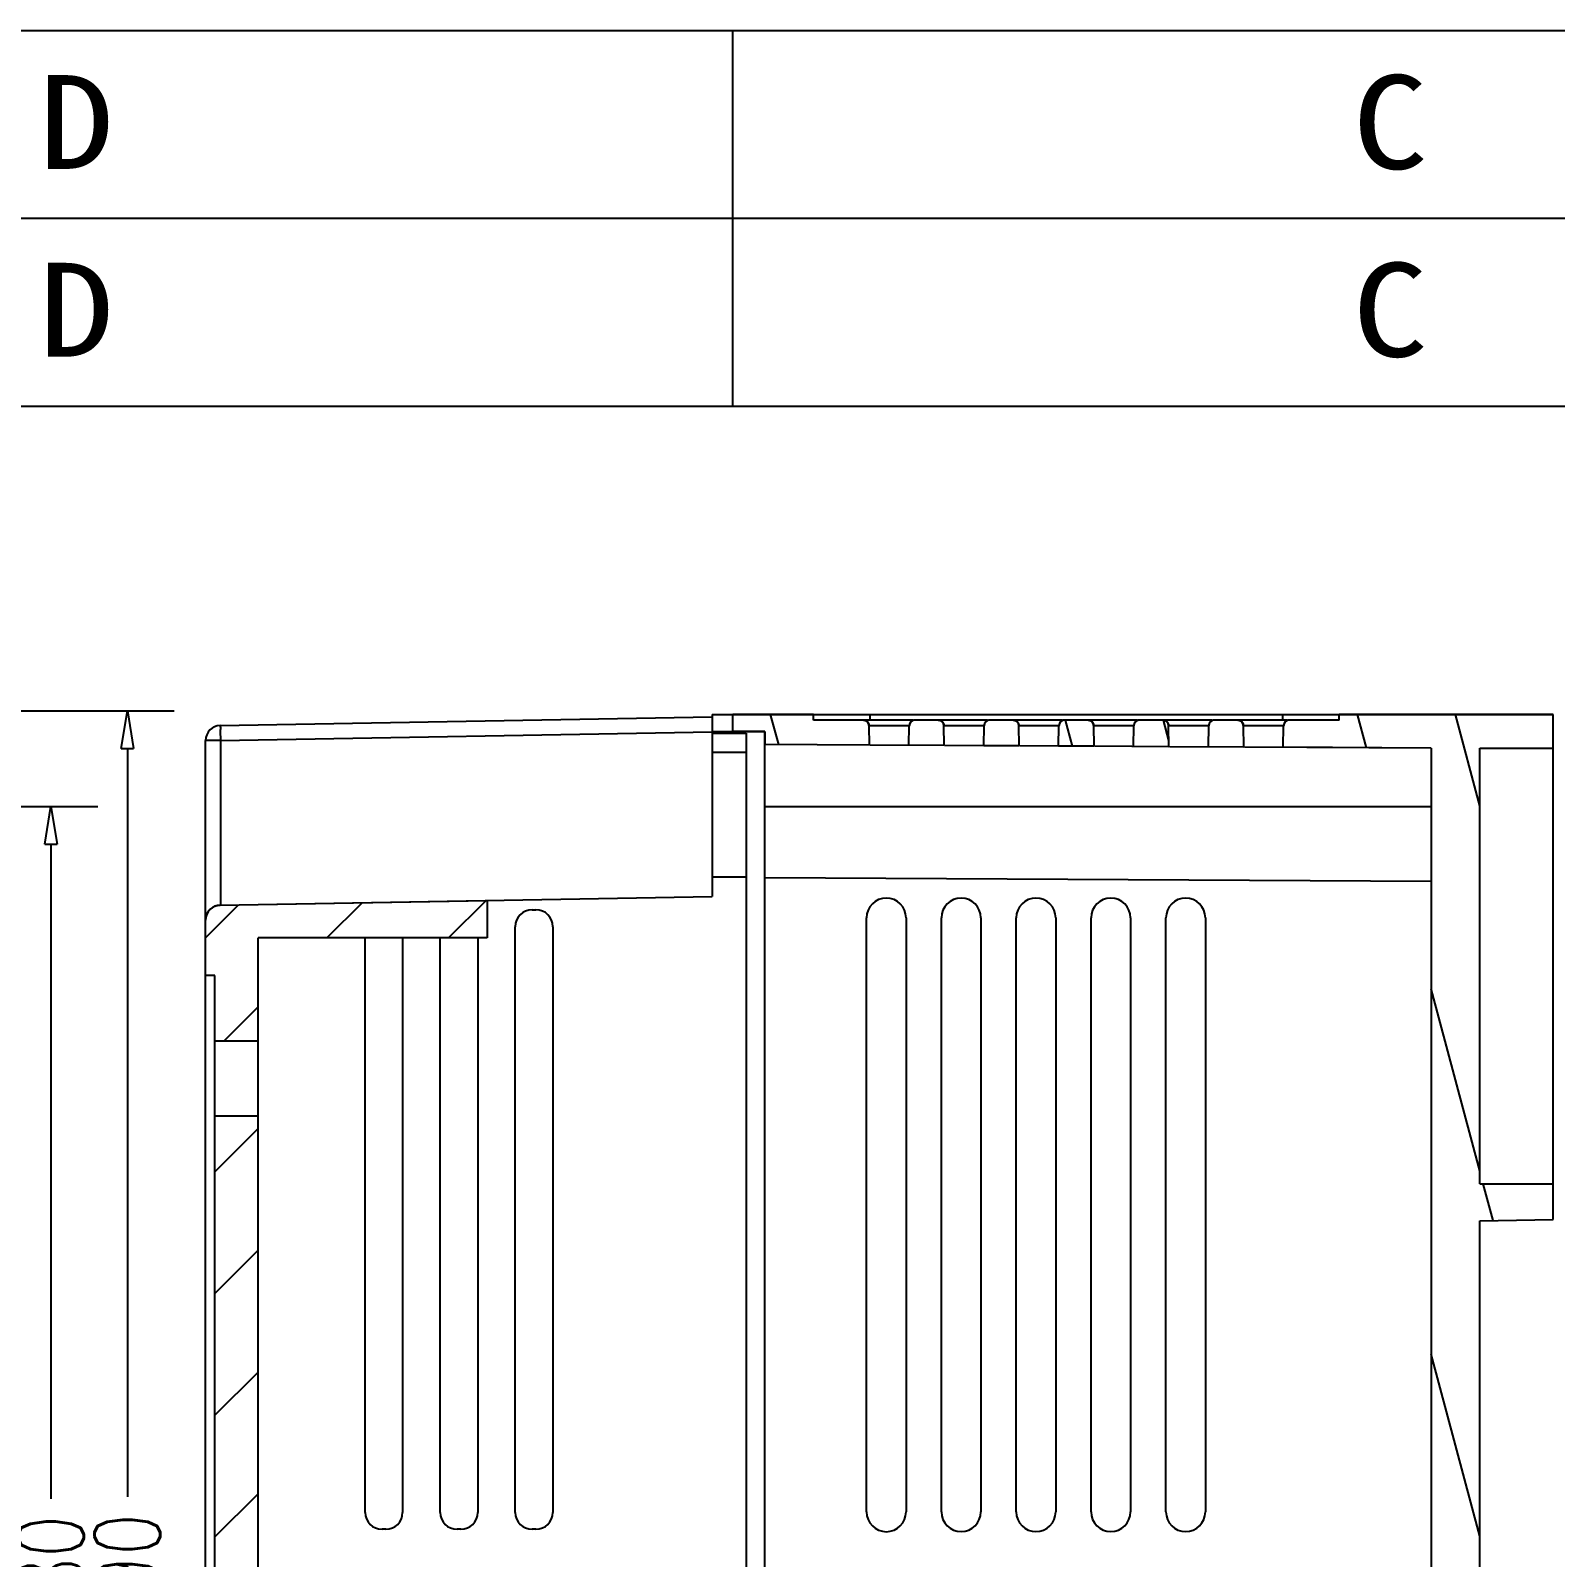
# Model space of a CAD drawing. Header units: millimetres. Extents: x -7873 to 0, y 0 to 2966.
# Drawn here: x -7280 to -7198.8, y 2597.5 to 2678.9 of the extents above; entities that cross this region are included whole.
import ezdxf
from ezdxf.enums import TextEntityAlignment as Align

# ---------------------------------------------------------------- set-up
doc = ezdxf.new("R2010")
doc.units = ezdxf.units.MM
doc.header["$LTSCALE"] = 0.5
doc.layers.get('0').update_dxf_attribs({"linetype": 'CONTINUOUS'})
doc.layers.get('Defpoints').update_dxf_attribs({"linetype": 'CONTINUOUS'})
doc.layers.add('dim', color=3, linetype='CONTINUOUS')
doc.styles.add('romans', font='romans.shx', dxfattribs={"width": 0.75, "bigfont": 'fangsong.shx'})
doc.styles.add('TEXTSTYLE_0', font='txt', dxfattribs={"width": 0.8})
doc.dimstyles.new('MSTD', dxfattribs={"dimtxt": 3.5, "dimasz": 2, "dimexe": 2.5, "dimexo": 1.5, "dimgap": 1, "dimtad": 0, "dimzin": 0, "dimdsep": 46, "dimtxsty": 'romans', "dimblk": 'CLOSEDBLANK', "dimcen": 0, "dimclrd": 92, "dimclre": 92, "dimclrt": 3, "dimadec": 0, "dimazin": 0, "dimtfac": 1, "dimtdec": 4, "dimtofl": 0, "dimtmove": 0, "dimatfit": 3, "dimfxl": 0, "dimtolj": 1, "dimtzin": 0, "dimarcsym": 0})

# ---------------------------------------------------------------- blocks, each defined once
blk = doc.blocks.new('SUN_6HWZ35TKXU86YGHH1AY77V3D6FJ')
at = {"color": 7, "linetype": 'Continuous'}
for p, q in [((-420, 297), (0, 297)), ((-210, 287), (-210, 297)), ((-410, 287), (-10, 287)), ((-410, 10), (-10, 10)), ((-210, 0), (-210, 10)), ((-420, 0), (0, 0))]:
    blk.add_line(p, q, dxfattribs=at)
at = {"color": 2, "style": 'TEXTSTYLE_0', "width": 0.792988}
for s, p, p2 in [('D', (-246.975, 289.627), (-242.975, 289.627)), ('C', (-176.975, 289.627), (-172.975, 289.627)), ('D', (-246.975, 2.627), (-242.975, 2.627)), ('C', (-176.975, 2.627), (-172.975, 2.627))]:
    blk.add_text(s, height=5, dxfattribs=at).set_placement(p, p2, align=Align.FIT)
blk = doc.blocks.new('_ClosedBlank')
at = {"color": 0, "linetype": 'ByBlock', "lineweight": -2}
for p, q in [((-1, 0.167), (0, 0)), ((-1, 0.167), (-1, -0.167)), ((0, 0), (-1, -0.167))]:
    blk.add_line(p, q, dxfattribs=at)
blk = doc.blocks.new('*D140')
at = {"layer": 'Defpoints', "color": 0}
for p in [(-1102.872, -2520.099), (-1102.872, -2600.099), (-1074.32, -2600.099)]:
    blk.add_point(p, dxfattribs=at)
at = {"layer": 'dim', "color": 92, "lineweight": -2}
for p, q in [((-1101.372, -2520.099), (-1071.82, -2520.099)), ((-1074.32, -2522.099), (-1074.32, -2556.974)), ((-1074.32, -2598.099), (-1074.32, -2563.224)), ((-1101.372, -2600.099), (-1071.82, -2600.099))]:
    blk.add_line(p, q, dxfattribs=at)
at = {"layer": 'dim', "color": 92, "lineweight": -2, "xscale": 2, "yscale": 2, "zscale": 2}
for p, rotation in [((-1074.32, -2520.099), 90), ((-1074.32, -2600.099), 270)]:
    blk.add_blockref('_ClosedBlank', p, dxfattribs=dict(at, rotation=rotation))
at = {"layer": 'dim', "color": 3, "insert": (-1074.32, -2560.099), "char_height": 3.5, "attachment_point": 5, "rotation": 90, "style": 'romans'}
blk.add_mtext('80', dxfattribs=at)
blk = doc.blocks.new('*D142')
at = {"layer": 'Defpoints', "color": 0}
for p in [(-1088.822, -2514.999), (-1088.822, -2604.999), (-1070.248, -2604.999)]:
    blk.add_point(p, dxfattribs=at)
at = {"layer": 'dim', "color": 92, "lineweight": -2}
for p, q in [((-1087.322, -2514.999), (-1067.748, -2514.999)), ((-1070.248, -2516.999), (-1070.248, -2556.874)), ((-1070.248, -2602.999), (-1070.248, -2563.124)), ((-1087.322, -2604.999), (-1067.748, -2604.999))]:
    blk.add_line(p, q, dxfattribs=at)
at = {"layer": 'dim', "color": 92, "lineweight": -2, "xscale": 2, "yscale": 2, "zscale": 2}
for p, rotation in [((-1070.248, -2514.999), 90), ((-1070.248, -2604.999), 270)]:
    blk.add_blockref('_ClosedBlank', p, dxfattribs=dict(at, rotation=rotation))
at = {"layer": 'dim', "color": 3, "insert": (-1070.248, -2559.999), "char_height": 3.5, "attachment_point": 5, "rotation": 90, "style": 'romans'}
blk.add_mtext('90', dxfattribs=at)
blk = doc.blocks.new('*D153')
at = {"layer": 'Defpoints', "color": 0}
for p in [(-1216.934, -2519.35), (-1218.81, -2520.847)]:
    blk.add_point(p, dxfattribs=at)
at = {"layer": 'dim', "color": 92, "lineweight": -2}
for p, q in [((-1209.923, -2513.754), (-1215.371, -2518.103)), ((-1218.81, -2520.847), (-1216.934, -2519.35)), ((-1220.373, -2522.095), (-1221.937, -2523.342))]:
    blk.add_line(p, q, dxfattribs=at)
at = {"layer": 'dim', "color": 92, "lineweight": -2, "xscale": 2, "yscale": 2, "zscale": 2}
for p, rotation in [((-1216.934, -2519.35), 218.5926208496094), ((-1218.81, -2520.847), 38.59262466430664)]:
    blk.add_blockref('_ClosedBlank', p, dxfattribs=dict(at, rotation=rotation))
at = {"layer": 'dim', "color": 3, "insert": (-1205.115, -2509.917), "char_height": 3.5, "attachment_point": 5, "rotation": 38.59263, "style": 'romans'}
blk.add_mtext('4-{\\fArial|b0|i0|c0|p32;M3}', dxfattribs=at)
blk = doc.blocks.new('*D154')
at = {"layer": 'Defpoints', "color": 0}
for p in [(-1229.752, -2523.874), (-1225.995, -2526.351)]:
    blk.add_point(p, dxfattribs=at)
at = {"layer": 'dim', "color": 92, "lineweight": -2}
for p, q in [((-1231.422, -2522.773), (-1233.091, -2521.672)), ((-1229.752, -2523.874), (-1225.995, -2526.351)), ((-1222.656, -2528.553), (-1224.325, -2527.452))]:
    blk.add_line(p, q, dxfattribs=at)
at = {"layer": 'dim', "color": 92, "lineweight": -2, "xscale": 2, "yscale": 2, "zscale": 2}
for p, rotation in [((-1229.752, -2523.874), 326.6013793945312), ((-1225.995, -2526.351), 146.6013793945312)]:
    blk.add_blockref('_ClosedBlank', p, dxfattribs=dict(at, rotation=rotation))
at = {"layer": 'dim', "color": 3, "insert": (-1216.133, -2532.853), "char_height": 3.5, "attachment_point": 5, "rotation": 326.60138, "style": 'romans'}
blk.add_mtext('4-∅4.5', dxfattribs=at)
blk = doc.blocks.new('*D179')
at = {"layer": 'Defpoints', "color": 0}
for p in [(-1177.981, -2559.449), (-1181.764, -2560.748)]:
    blk.add_point(p, dxfattribs=at)
at = {"layer": 'dim', "color": 92, "lineweight": -2}
for p, q in [((-1176.089, -2558.799), (-1174.198, -2558.149)), ((-1177.981, -2559.449), (-1181.764, -2560.748)), ((-1195.447, -2565.449), (-1183.655, -2561.398))]:
    blk.add_line(p, q, dxfattribs=at)
at = {"layer": 'dim', "color": 92, "lineweight": -2, "xscale": 2, "yscale": 2, "zscale": 2}
for p, rotation in [((-1177.981, -2559.449), 198.9591979980469), ((-1181.764, -2560.748), 18.95920181274414)]:
    blk.add_blockref('_ClosedBlank', p, dxfattribs=dict(at, rotation=rotation))
at = {"layer": 'dim', "color": 3, "insert": (-1202.304, -2567.805), "char_height": 3.5, "attachment_point": 5, "rotation": 18.9592, "style": 'romans'}
blk.add_mtext('25-∅4', dxfattribs=at)
blk = doc.blocks.new('*D189')
at = {"layer": 'Defpoints', "color": 0}
for p in [(-1172.358, -2547.054), (-1163.507, -2548.683)]:
    blk.add_point(p, dxfattribs=at)
at = {"layer": 'dim', "color": 92, "lineweight": -2}
for p, q in [((-1182.404, -2545.204), (-1174.325, -2546.692)), ((-1163.507, -2548.683), (-1172.358, -2547.054)), ((-1161.54, -2549.046), (-1159.573, -2549.408))]:
    blk.add_line(p, q, dxfattribs=at)
at = {"layer": 'dim', "color": 92, "lineweight": -2, "xscale": 2, "yscale": 2, "zscale": 2}
for p, rotation in [((-1172.358, -2547.054), 349.5682678222656), ((-1163.507, -2548.683), 169.5682830810547)]:
    blk.add_blockref('_ClosedBlank', p, dxfattribs=dict(at, rotation=rotation))
at = {"layer": 'dim', "color": 3, "insert": (-1188.182, -2544.141), "char_height": 3.5, "attachment_point": 5, "rotation": 349.56828, "style": 'romans'}
blk.add_mtext('4-∅9', dxfattribs=at)

msp = doc.modelspace()

# ---------------------------------------------------------------- hatches: boundary and pattern name
h = msp.add_hatch()
h.set_pattern_fill('DEFAULT__1', color=2, scale=5.03484, angle=285, style=0)
h.set_pattern_definition([(285, (-7559.604, 2393.5107), (4.86328, 1.30311), [])])
edge = h.paths.add_edge_path()
edge.add_line((-7242.591, 2641.545), (-7242.591, 2642.445))
edge.add_line((-7242.591, 2642.445), (-7238.291, 2642.445))
edge.add_line((-7238.291, 2642.445), (-7238.291, 2642.145))
edge.add_line((-7238.291, 2642.145), (-7235.636, 2642.145))
edge.add_spline(control_points=[(-7235.636, 2642.145), (-7235.463, 2642.145), (-7235.339, 2642.023), (-7235.336, 2641.85)], knot_values=[0, 0, 0, 0, 1, 1, 1, 1], degree=3, periodic=0)
edge.add_line((-7235.336, 2641.85), (-7235.318, 2640.816))
edge.add_line((-7235.318, 2640.816), (-7240.891, 2640.845))
edge.add_line((-7240.891, 2640.845), (-7240.891, 2641.545))
edge.add_line((-7240.891, 2641.545), (-7242.591, 2641.545))
edge = h.paths.add_edge_path()
edge.add_line((-7240.891, 2554.245), (-7240.891, 2553.545))
edge.add_line((-7240.891, 2553.545), (-7242.591, 2553.545))
edge.add_line((-7242.591, 2553.545), (-7242.591, 2552.645))
edge.add_line((-7242.591, 2552.645), (-7238.291, 2552.645))
edge.add_line((-7238.291, 2552.645), (-7238.291, 2552.945))
edge.add_line((-7238.291, 2552.945), (-7235.636, 2552.945))
edge.add_spline(control_points=[(-7235.636, 2552.945), (-7235.463, 2552.945), (-7235.339, 2553.066), (-7235.336, 2553.24)], knot_values=[0, 0, 0, 0, 1, 1, 1, 1], degree=3, periodic=0)
edge.add_line((-7235.336, 2553.24), (-7235.318, 2554.274))
edge.add_line((-7235.318, 2554.274), (-7240.891, 2554.245))
edge = h.paths.add_edge_path()
edge.add_line((-7198.891, 2552.645), (-7198.891, 2554.445))
edge.add_line((-7198.891, 2554.445), (-7202.791, 2554.513))
edge.add_line((-7202.791, 2554.513), (-7202.791, 2577.577))
edge.add_line((-7202.791, 2577.577), (-7198.891, 2577.645))
edge.add_line((-7198.891, 2577.645), (-7198.891, 2579.477))
edge.add_line((-7198.891, 2579.477), (-7202.791, 2579.545))
edge.add_line((-7202.791, 2579.545), (-7202.791, 2615.477))
edge.add_line((-7202.791, 2615.477), (-7198.891, 2615.545))
edge.add_line((-7198.891, 2615.545), (-7198.891, 2617.445))
edge.add_line((-7198.891, 2617.445), (-7202.791, 2617.445))
edge.add_line((-7202.791, 2617.445), (-7202.791, 2640.645))
edge.add_line((-7202.791, 2640.645), (-7198.891, 2640.645))
edge.add_line((-7198.891, 2640.645), (-7198.891, 2642.445))
edge.add_line((-7198.891, 2642.445), (-7210.291, 2642.445))
edge.add_line((-7210.291, 2642.445), (-7210.291, 2642.145))
edge.add_line((-7210.291, 2642.145), (-7212.946, 2642.145))
edge.add_spline(control_points=[(-7212.946, 2642.145), (-7213.12, 2642.145), (-7213.243, 2642.023), (-7213.246, 2641.85)], knot_values=[0, 0, 0, 0, 1, 1, 1, 1], degree=3, periodic=0)
edge.add_line((-7213.246, 2641.85), (-7213.266, 2640.7))
edge.add_line((-7213.266, 2640.7), (-7205.391, 2640.659))
edge.add_line((-7205.391, 2640.659), (-7205.391, 2554.431))
edge.add_line((-7205.391, 2554.431), (-7213.266, 2554.39))
edge.add_line((-7213.266, 2554.39), (-7213.246, 2553.24))
edge.add_spline(control_points=[(-7212.946, 2552.945), (-7213.12, 2552.945), (-7213.243, 2553.066), (-7213.246, 2553.24)], knot_values=[0, 0, 0, 0, 1, 1, 1, 1], degree=3, periodic=0)
edge.add_line((-7212.946, 2552.945), (-7210.291, 2552.945))
edge.add_line((-7210.291, 2552.945), (-7210.291, 2552.645))
edge.add_line((-7210.291, 2552.645), (-7198.891, 2552.645))
edge = h.paths.add_edge_path()
edge.add_line((-7215.366, 2554.379), (-7217.256, 2554.369))
edge.add_line((-7217.256, 2554.369), (-7217.236, 2553.24))
edge.add_spline(control_points=[(-7216.936, 2552.945), (-7217.11, 2552.945), (-7217.233, 2553.066), (-7217.236, 2553.24)], knot_values=[0, 0, 0, 0, 1, 1, 1, 1], degree=3, periodic=0)
edge.add_line((-7216.936, 2552.945), (-7215.686, 2552.945))
edge.add_spline(control_points=[(-7215.686, 2552.945), (-7215.513, 2552.945), (-7215.389, 2553.066), (-7215.386, 2553.24)], knot_values=[0, 0, 0, 0, 1, 1, 1, 1], degree=3, periodic=0)
edge.add_line((-7215.386, 2553.24), (-7215.366, 2554.379))
edge = h.paths.add_edge_path()
edge.add_line((-7219.356, 2554.358), (-7221.245, 2554.348))
edge.add_line((-7221.245, 2554.348), (-7221.226, 2553.24))
edge.add_spline(control_points=[(-7220.926, 2552.945), (-7221.1, 2552.945), (-7221.223, 2553.066), (-7221.226, 2553.24)], knot_values=[0, 0, 0, 0, 1, 1, 1, 1], degree=3, periodic=0)
edge.add_line((-7220.926, 2552.945), (-7219.676, 2552.945))
edge.add_spline(control_points=[(-7219.676, 2552.945), (-7219.503, 2552.945), (-7219.379, 2553.066), (-7219.376, 2553.24)], knot_values=[0, 0, 0, 0, 1, 1, 1, 1], degree=3, periodic=0)
edge.add_line((-7219.376, 2553.24), (-7219.356, 2554.358))
edge = h.paths.add_edge_path()
edge.add_line((-7223.347, 2554.337), (-7225.235, 2554.327))
edge.add_line((-7225.235, 2554.327), (-7225.216, 2553.24))
edge.add_spline(control_points=[(-7224.916, 2552.945), (-7225.09, 2552.945), (-7225.213, 2553.066), (-7225.216, 2553.24)], knot_values=[0, 0, 0, 0, 1, 1, 1, 1], degree=3, periodic=0)
edge.add_line((-7224.916, 2552.945), (-7223.666, 2552.945))
edge.add_spline(control_points=[(-7223.666, 2552.945), (-7223.493, 2552.945), (-7223.369, 2553.066), (-7223.366, 2553.24)], knot_values=[0, 0, 0, 0, 1, 1, 1, 1], degree=3, periodic=0)
edge.add_line((-7223.366, 2553.24), (-7223.347, 2554.337))
edge = h.paths.add_edge_path()
edge.add_line((-7227.337, 2554.316), (-7229.225, 2554.306))
edge.add_line((-7229.225, 2554.306), (-7229.206, 2553.24))
edge.add_spline(control_points=[(-7228.906, 2552.945), (-7229.08, 2552.945), (-7229.203, 2553.066), (-7229.206, 2553.24)], knot_values=[0, 0, 0, 0, 1, 1, 1, 1], degree=3, periodic=0)
edge.add_line((-7228.906, 2552.945), (-7227.656, 2552.945))
edge.add_spline(control_points=[(-7227.656, 2552.945), (-7227.483, 2552.945), (-7227.359, 2553.066), (-7227.356, 2553.24)], knot_values=[0, 0, 0, 0, 1, 1, 1, 1], degree=3, periodic=0)
edge.add_line((-7227.356, 2553.24), (-7227.337, 2554.316))
edge = h.paths.add_edge_path()
edge.add_line((-7231.327, 2554.295), (-7233.214, 2554.285))
edge.add_line((-7233.214, 2554.285), (-7233.196, 2553.24))
edge.add_spline(control_points=[(-7232.896, 2552.945), (-7233.07, 2552.945), (-7233.193, 2553.066), (-7233.196, 2553.24)], knot_values=[0, 0, 0, 0, 1, 1, 1, 1], degree=3, periodic=0)
edge.add_line((-7232.896, 2552.945), (-7231.646, 2552.945))
edge.add_spline(control_points=[(-7231.646, 2552.945), (-7231.473, 2552.945), (-7231.349, 2553.066), (-7231.346, 2553.24)], knot_values=[0, 0, 0, 0, 1, 1, 1, 1], degree=3, periodic=0)
edge.add_line((-7231.346, 2553.24), (-7231.327, 2554.295))
edge = h.paths.add_edge_path()
edge.add_line((-7215.366, 2640.711), (-7217.256, 2640.721))
edge.add_line((-7217.256, 2640.721), (-7217.236, 2641.85))
edge.add_spline(control_points=[(-7216.936, 2642.145), (-7217.11, 2642.145), (-7217.233, 2642.023), (-7217.236, 2641.85)], knot_values=[0, 0, 0, 0, 1, 1, 1, 1], degree=3, periodic=0)
edge.add_line((-7216.936, 2642.145), (-7215.686, 2642.145))
edge.add_spline(control_points=[(-7215.686, 2642.145), (-7215.513, 2642.145), (-7215.389, 2642.023), (-7215.386, 2641.85)], knot_values=[0, 0, 0, 0, 1, 1, 1, 1], degree=3, periodic=0)
edge.add_line((-7215.386, 2641.85), (-7215.366, 2640.711))
edge = h.paths.add_edge_path()
edge.add_line((-7219.356, 2640.732), (-7221.245, 2640.742))
edge.add_line((-7221.245, 2640.742), (-7221.226, 2641.85))
edge.add_spline(control_points=[(-7220.926, 2642.145), (-7221.1, 2642.145), (-7221.223, 2642.023), (-7221.226, 2641.85)], knot_values=[0, 0, 0, 0, 1, 1, 1, 1], degree=3, periodic=0)
edge.add_line((-7220.926, 2642.145), (-7219.676, 2642.145))
edge.add_spline(control_points=[(-7219.676, 2642.145), (-7219.503, 2642.145), (-7219.379, 2642.023), (-7219.376, 2641.85)], knot_values=[0, 0, 0, 0, 1, 1, 1, 1], degree=3, periodic=0)
edge.add_line((-7219.376, 2641.85), (-7219.356, 2640.732))
edge = h.paths.add_edge_path()
edge.add_line((-7223.347, 2640.753), (-7225.235, 2640.763))
edge.add_line((-7225.235, 2640.763), (-7225.216, 2641.85))
edge.add_spline(control_points=[(-7224.916, 2642.145), (-7225.09, 2642.145), (-7225.213, 2642.023), (-7225.216, 2641.85)], knot_values=[0, 0, 0, 0, 1, 1, 1, 1], degree=3, periodic=0)
edge.add_line((-7224.916, 2642.145), (-7223.666, 2642.145))
edge.add_spline(control_points=[(-7223.666, 2642.145), (-7223.493, 2642.145), (-7223.369, 2642.023), (-7223.366, 2641.85)], knot_values=[0, 0, 0, 0, 1, 1, 1, 1], degree=3, periodic=0)
edge.add_line((-7223.366, 2641.85), (-7223.347, 2640.753))
edge = h.paths.add_edge_path()
edge.add_line((-7227.337, 2640.774), (-7229.225, 2640.784))
edge.add_line((-7229.225, 2640.784), (-7229.206, 2641.85))
edge.add_spline(control_points=[(-7228.906, 2642.145), (-7229.08, 2642.145), (-7229.203, 2642.023), (-7229.206, 2641.85)], knot_values=[0, 0, 0, 0, 1, 1, 1, 1], degree=3, periodic=0)
edge.add_line((-7228.906, 2642.145), (-7227.656, 2642.145))
edge.add_spline(control_points=[(-7227.656, 2642.145), (-7227.483, 2642.145), (-7227.359, 2642.023), (-7227.356, 2641.85)], knot_values=[0, 0, 0, 0, 1, 1, 1, 1], degree=3, periodic=0)
edge.add_line((-7227.356, 2641.85), (-7227.337, 2640.774))
edge = h.paths.add_edge_path()
edge.add_line((-7231.327, 2640.795), (-7233.214, 2640.805))
edge.add_line((-7233.214, 2640.805), (-7233.196, 2641.85))
edge.add_spline(control_points=[(-7232.896, 2642.145), (-7233.07, 2642.145), (-7233.193, 2642.023), (-7233.196, 2641.85)], knot_values=[0, 0, 0, 0, 1, 1, 1, 1], degree=3, periodic=0)
edge.add_line((-7232.896, 2642.145), (-7231.646, 2642.145))
edge.add_spline(control_points=[(-7231.646, 2642.145), (-7231.473, 2642.145), (-7231.349, 2642.023), (-7231.346, 2641.85)], knot_values=[0, 0, 0, 0, 1, 1, 1, 1], degree=3, periodic=0)
edge.add_line((-7231.346, 2641.85), (-7231.327, 2640.795))
h = msp.add_hatch()
h.set_pattern_fill('A', color=2, scale=4.584412, angle=45, style=0)
h.set_pattern_definition([(45, (-7559.604, 2393.5107), (-3.24167, 3.24167), [])])
edge = h.paths.add_edge_path()
edge.add_line((-7270.191, 2566.545), (-7270.691, 2566.545))
edge.add_line((-7270.691, 2566.545), (-7270.691, 2563.593))
edge.add_spline(control_points=[(-7270.691, 2563.593), (-7270.691, 2563.131), (-7270.367, 2562.801), (-7269.905, 2562.793)], knot_values=[0, 0, 0, 0, 1, 1, 1, 1], degree=3, periodic=0)
edge.add_line((-7269.905, 2562.793), (-7255.691, 2562.545))
edge.add_line((-7255.691, 2562.545), (-7255.691, 2564.545))
edge.add_line((-7255.691, 2564.545), (-7267.891, 2564.545))
edge.add_line((-7267.891, 2564.545), (-7267.891, 2570.045))
edge.add_line((-7267.891, 2570.045), (-7270.191, 2570.045))
edge.add_line((-7270.191, 2570.045), (-7270.191, 2566.545))
edge = h.paths.add_edge_path()
edge.add_spline(control_points=[(-7270.691, 2631.497), (-7270.691, 2631.959), (-7270.367, 2632.289), (-7269.905, 2632.297)], knot_values=[0, 0, 0, 0, 1, 1, 1, 1], degree=3, periodic=0)
edge.add_line((-7269.905, 2632.297), (-7255.691, 2632.545))
edge.add_line((-7255.691, 2632.545), (-7255.691, 2630.545))
edge.add_line((-7255.691, 2630.545), (-7267.891, 2630.545))
edge.add_line((-7267.891, 2630.545), (-7267.891, 2625.045))
edge.add_line((-7267.891, 2625.045), (-7270.191, 2625.045))
edge.add_line((-7270.191, 2625.045), (-7270.191, 2628.545))
edge.add_line((-7270.191, 2628.545), (-7270.691, 2628.545))
edge.add_line((-7270.691, 2628.545), (-7270.691, 2631.497))
h.paths.add_polyline_path([(-7267.891, 2574.045), (-7267.891, 2621.045), (-7270.191, 2621.045), (-7270.191, 2574.045)])

# ---------------------------------------------------------------- linework, layer by layer
at = {"color": 7, "linetype": 'Continuous'}
for p, q in [((-7269.905, 2641.86), (-7243.691, 2642.318)), ((-7243.691, 2642.445), (-7243.691, 2632.754)), ((-7243.691, 2642.445), (-7198.891, 2642.445)), ((-7242.591, 2641.545), (-7242.591, 2642.445)), ((-7238.291, 2642.445), (-7242.591, 2642.445)), ((-7242.591, 2641.545), (-7242.591, 2642.445)), ((-7238.291, 2642.145), (-7238.291, 2642.445)), ((-7238.291, 2642.145), (-7238.291, 2642.445)), ((-7235.636, 2642.145), (-7238.291, 2642.145)), ((-7233.008, 2642.145), (-7238.291, 2642.145)), ((-7235.318, 2640.816), (-7235.336, 2641.85)), ((-7235.318, 2640.816), (-7235.336, 2641.85)), ((-7233.196, 2641.85), (-7235.334, 2641.85)), ((-7235.291, 2642.445), (-7235.291, 2642.145)), ((-7233.214, 2640.805), (-7233.196, 2641.85)), ((-7233.214, 2640.805), (-7233.196, 2641.85)), ((-7231.646, 2642.145), (-7232.896, 2642.145)), ((-7229.018, 2642.145), (-7232.896, 2642.145)), ((-7231.327, 2640.795), (-7231.346, 2641.85)), ((-7231.327, 2640.795), (-7231.346, 2641.85)), ((-7229.206, 2641.85), (-7231.344, 2641.85)), ((-7229.225, 2640.784), (-7229.206, 2641.85)), ((-7229.225, 2640.784), (-7229.206, 2641.85)), ((-7227.656, 2642.145), (-7228.906, 2642.145)), ((-7225.028, 2642.145), (-7228.906, 2642.145)), ((-7227.337, 2640.774), (-7227.356, 2641.85)), ((-7227.337, 2640.774), (-7227.356, 2641.85)), ((-7225.216, 2641.85), (-7227.354, 2641.85)), ((-7225.235, 2640.763), (-7225.216, 2641.85)), ((-7225.235, 2640.763), (-7225.216, 2641.85)), ((-7223.666, 2642.145), (-7224.916, 2642.145)), ((-7221.038, 2642.145), (-7224.916, 2642.145)), ((-7223.347, 2640.753), (-7223.366, 2641.85)), ((-7223.347, 2640.753), (-7223.366, 2641.85)), ((-7221.226, 2641.85), (-7223.364, 2641.85)), ((-7221.245, 2640.742), (-7221.226, 2641.85)), ((-7221.245, 2640.742), (-7221.226, 2641.85)), ((-7219.676, 2642.145), (-7220.926, 2642.145)), ((-7217.048, 2642.145), (-7220.926, 2642.145)), ((-7219.356, 2640.732), (-7219.376, 2641.85)), ((-7219.356, 2640.732), (-7219.376, 2641.85)), ((-7217.236, 2641.85), (-7219.374, 2641.85)), ((-7217.256, 2640.721), (-7217.236, 2641.85)), ((-7217.256, 2640.721), (-7217.236, 2641.85)), ((-7215.686, 2642.145), (-7216.936, 2642.145)), ((-7213.058, 2642.145), (-7216.936, 2642.145)), ((-7215.366, 2640.711), (-7215.386, 2641.85)), ((-7215.366, 2640.711), (-7215.386, 2641.85)), ((-7213.246, 2641.85), (-7215.384, 2641.85)), ((-7213.291, 2642.145), (-7213.291, 2642.445)), ((-7213.266, 2640.7), (-7213.246, 2641.85)), ((-7213.266, 2640.7), (-7213.246, 2641.85)), ((-7210.291, 2642.145), (-7212.946, 2642.145)), ((-7210.291, 2642.145), (-7212.946, 2642.145)), ((-7210.291, 2642.145), (-7210.291, 2642.445)), ((-7198.891, 2642.445), (-7210.291, 2642.445)), ((-7210.291, 2642.145), (-7210.291, 2642.445)), ((-7198.891, 2640.645), (-7198.891, 2642.445)), ((-7198.891, 2615.545), (-7198.891, 2642.445)), ((-7270.691, 2554.029), (-7270.691, 2641.061)), ((-7269.898, 2641.061), (-7270.691, 2641.061)), ((-7269.898, 2641.061), (-7243.691, 2641.518)), ((-7269.898, 2641.061), (-7269.898, 2632.297)), ((-7243.691, 2641.545), (-7240.891, 2641.545)), ((-7243.691, 2641.445), (-7241.891, 2641.445)), ((-7240.891, 2641.545), (-7242.591, 2641.545)), ((-7241.891, 2641.445), (-7241.891, 2553.645)), ((-7240.891, 2641.545), (-7240.891, 2640.845)), ((-7240.891, 2553.545), (-7240.891, 2641.545)), ((-7241.891, 2640.418), (-7243.691, 2640.418)), ((-7235.318, 2640.816), (-7240.891, 2640.845)), ((-7235.318, 2640.816), (-7240.891, 2640.845)), ((-7231.327, 2640.795), (-7235.282, 2640.816)), ((-7231.327, 2640.795), (-7233.214, 2640.805)), ((-7227.337, 2640.774), (-7231.291, 2640.795)), ((-7227.337, 2640.774), (-7229.225, 2640.784)), ((-7223.347, 2640.753), (-7227.301, 2640.774)), ((-7223.347, 2640.753), (-7225.235, 2640.763)), ((-7219.356, 2640.732), (-7223.311, 2640.753)), ((-7219.356, 2640.732), (-7221.245, 2640.742)), ((-7215.366, 2640.711), (-7219.32, 2640.732)), ((-7215.366, 2640.711), (-7217.256, 2640.721)), ((-7205.391, 2640.659), (-7215.33, 2640.711)), ((-7205.391, 2640.659), (-7213.266, 2640.7)), ((-7205.391, 2640.659), (-7205.391, 2554.431)), ((-7205.391, 2640.659), (-7205.391, 2554.431)), ((-7202.791, 2640.645), (-7198.891, 2640.645)), ((-7202.791, 2617.445), (-7202.791, 2640.645)), ((-7202.791, 2617.445), (-7202.791, 2640.645)), ((-7202.791, 2640.645), (-7198.891, 2640.645)), ((-7240.891, 2637.545), (-7205.391, 2637.545)), ((-7243.691, 2633.792), (-7241.891, 2633.792)), ((-7205.391, 2633.559), (-7240.891, 2633.745)), ((-7269.905, 2632.297), (-7243.691, 2632.754)), ((-7269.905, 2632.297), (-7255.691, 2632.545)), ((-7255.691, 2632.545), (-7255.691, 2630.545)), ((-7255.691, 2632.545), (-7255.691, 2630.545)), ((-7253.287, 2632.045), (-7253.087, 2632.045)), ((-7270.691, 2628.545), (-7270.691, 2631.497)), ((-7235.468, 2599.97), (-7235.468, 2631.62)), ((-7233.364, 2631.62), (-7233.364, 2599.97)), ((-7231.48, 2599.97), (-7231.48, 2631.62)), ((-7229.377, 2631.62), (-7229.377, 2599.97)), ((-7227.492, 2599.97), (-7227.492, 2631.62)), ((-7225.39, 2631.62), (-7225.39, 2599.97)), ((-7223.504, 2599.97), (-7223.504, 2631.62)), ((-7221.403, 2631.62), (-7221.403, 2599.97)), ((-7219.516, 2599.97), (-7219.516, 2631.62)), ((-7217.416, 2631.62), (-7217.416, 2599.97)), ((-7255.691, 2630.545), (-7267.891, 2630.545)), ((-7267.891, 2625.045), (-7267.891, 2630.545)), ((-7267.891, 2564.545), (-7267.891, 2630.545)), ((-7255.691, 2630.545), (-7267.891, 2630.545)), ((-7262.187, 2599.945), (-7262.187, 2630.545)), ((-7260.187, 2630.545), (-7260.187, 2599.945)), ((-7258.187, 2599.945), (-7258.187, 2630.545)), ((-7256.187, 2630.545), (-7256.187, 2599.945)), ((-7254.187, 2599.945), (-7254.187, 2631.145)), ((-7252.187, 2631.145), (-7252.187, 2599.945)), ((-7270.191, 2628.545), (-7270.691, 2628.545)), ((-7270.191, 2628.545), (-7270.691, 2628.545)), ((-7270.191, 2625.045), (-7270.191, 2628.545)), ((-7270.191, 2566.545), (-7270.191, 2628.545)), ((-7267.891, 2625.045), (-7270.191, 2625.045)), ((-7267.891, 2625.045), (-7270.191, 2625.045)), ((-7270.191, 2574.045), (-7270.191, 2621.045)), ((-7267.891, 2621.045), (-7270.191, 2621.045)), ((-7267.891, 2621.045), (-7270.191, 2621.045)), ((-7267.891, 2574.045), (-7267.891, 2621.045)), ((-7202.791, 2617.445), (-7198.891, 2617.445)), ((-7202.791, 2617.445), (-7198.891, 2617.445)), ((-7198.891, 2615.545), (-7198.891, 2617.445)), ((-7202.791, 2615.477), (-7198.891, 2615.545)), ((-7202.791, 2615.477), (-7198.891, 2615.545)), ((-7202.791, 2579.545), (-7202.791, 2615.477)), ((-7202.791, 2579.545), (-7202.791, 2615.477)), ((-7261.087, 2599.045), (-7261.287, 2599.045)), ((-7257.087, 2599.045), (-7257.287, 2599.045)), ((-7253.087, 2599.045), (-7253.287, 2599.045))]:
    msp.add_line(p, q, dxfattribs=at)
for centre, radius, start, end in [((-7269.891, 2641.061), 0.8, 91, 180), ((-7235.636, 2641.845), 0.3, 1, 90), ((-7232.896, 2641.845), 0.3, 90, 179), ((-7231.646, 2641.845), 0.3, 1, 90), ((-7228.906, 2641.845), 0.3, 90, 179), ((-7227.656, 2641.845), 0.3, 1, 90), ((-7224.916, 2641.845), 0.3, 90, 179), ((-7223.666, 2641.845), 0.3, 1, 90), ((-7220.926, 2641.845), 0.3, 90, 179), ((-7219.676, 2641.845), 0.3, 1, 90), ((-7216.936, 2641.845), 0.3, 90, 179), ((-7215.686, 2641.845), 0.3, 1, 90), ((-7212.946, 2641.845), 0.3, 90, 179), ((-7269.891, 2631.497), 0.8, 91, 180), ((-7253.287, 2631.145), 0.9, 90, 180), ((-7253.087, 2631.145), 0.9, 0, 90), ((-7234.416, 2631.62), 1.052, 0.00403, 179.99926), ((-7230.429, 2631.62), 1.051, 0.00403, 179.99926), ((-7226.441, 2631.62), 1.051, 0.00403, 179.99926), ((-7222.454, 2631.62), 1.051, 0.00403, 179.99927), ((-7218.466, 2631.62), 1.05, 0.00403, 179.99927), ((-7261.287, 2599.945), 0.9, 180, 270), ((-7261.087, 2599.945), 0.9, 270, 0), ((-7257.287, 2599.945), 0.9, 180, 270), ((-7257.087, 2599.945), 0.9, 270, 0), ((-7253.287, 2599.945), 0.9, 180, 270), ((-7253.087, 2599.945), 0.9, 270, 0), ((-7234.416, 2599.97), 1.052, 180.00304, 359.99995), ((-7230.429, 2599.97), 1.051, 180.00304, 359.99995), ((-7226.441, 2599.97), 1.051, 180.00303, 359.99995), ((-7222.454, 2599.97), 1.051, 180.00303, 359.99995), ((-7218.466, 2599.97), 1.05, 180.00303, 359.99995)]:
    msp.add_arc(centre, radius, start, end, dxfattribs=at)
for points, start_tangent, end_tangent in [([(-7269.905, 2641.86), (-7269.907, 2641.799), (-7269.906, 2641.626), (-7269.903, 2641.367), (-7269.898, 2641.061)], (-0.999848, -0.017452), (0.017451, -0.999848)), ([(-7235.636, 2642.145), (-7235.623, 2642.145), (-7235.609, 2642.144), (-7235.595, 2642.142), (-7235.582, 2642.14), (-7235.568, 2642.137), (-7235.554, 2642.134), (-7235.54, 2642.129), (-7235.526, 2642.124), (-7235.513, 2642.119), (-7235.499, 2642.112), (-7235.486, 2642.105), (-7235.473, 2642.097), (-7235.461, 2642.088), (-7235.448, 2642.079), (-7235.437, 2642.069), (-7235.426, 2642.059), (-7235.415, 2642.048), (-7235.405, 2642.036), (-7235.395, 2642.024), (-7235.387, 2642.012), (-7235.378, 2641.999), (-7235.371, 2641.986), (-7235.364, 2641.973), (-7235.358, 2641.959), (-7235.353, 2641.945), (-7235.349, 2641.932), (-7235.345, 2641.918), (-7235.342, 2641.904), (-7235.339, 2641.89), (-7235.338, 2641.877), (-7235.336, 2641.863), (-7235.336, 2641.85)], (1, 0), (0.017452, -0.999848)), ([(-7232.896, 2642.145), (-7232.909, 2642.145), (-7232.923, 2642.144), (-7232.937, 2642.142), (-7232.95, 2642.14), (-7232.964, 2642.137), (-7232.978, 2642.134), (-7232.992, 2642.129), (-7233.006, 2642.124), (-7233.019, 2642.119), (-7233.033, 2642.112), (-7233.046, 2642.105), (-7233.059, 2642.097), (-7233.071, 2642.088), (-7233.084, 2642.079), (-7233.095, 2642.069), (-7233.106, 2642.059), (-7233.117, 2642.048), (-7233.127, 2642.036), (-7233.137, 2642.024), (-7233.145, 2642.012), (-7233.154, 2641.999), (-7233.161, 2641.986), (-7233.168, 2641.973), (-7233.174, 2641.959), (-7233.179, 2641.945), (-7233.183, 2641.932), (-7233.187, 2641.918), (-7233.19, 2641.904), (-7233.193, 2641.89), (-7233.194, 2641.877), (-7233.196, 2641.863), (-7233.196, 2641.85)], (-1, 0), (-0.017452, -0.999848)), ([(-7231.646, 2642.145), (-7231.633, 2642.145), (-7231.619, 2642.144), (-7231.605, 2642.142), (-7231.592, 2642.14), (-7231.578, 2642.137), (-7231.564, 2642.134), (-7231.55, 2642.129), (-7231.536, 2642.124), (-7231.523, 2642.119), (-7231.509, 2642.112), (-7231.496, 2642.105), (-7231.483, 2642.097), (-7231.471, 2642.088), (-7231.458, 2642.079), (-7231.447, 2642.069), (-7231.436, 2642.059), (-7231.425, 2642.048), (-7231.415, 2642.036), (-7231.405, 2642.024), (-7231.397, 2642.012), (-7231.388, 2641.999), (-7231.381, 2641.986), (-7231.374, 2641.973), (-7231.368, 2641.959), (-7231.363, 2641.945), (-7231.359, 2641.932), (-7231.355, 2641.918), (-7231.352, 2641.904), (-7231.349, 2641.89), (-7231.348, 2641.877), (-7231.346, 2641.863), (-7231.346, 2641.85)], (1, 0), (0.017452, -0.999848)), ([(-7228.906, 2642.145), (-7228.919, 2642.145), (-7228.933, 2642.144), (-7228.947, 2642.142), (-7228.96, 2642.14), (-7228.974, 2642.137), (-7228.988, 2642.134), (-7229.002, 2642.129), (-7229.016, 2642.124), (-7229.029, 2642.119), (-7229.043, 2642.112), (-7229.056, 2642.105), (-7229.069, 2642.097), (-7229.081, 2642.088), (-7229.094, 2642.079), (-7229.105, 2642.069), (-7229.116, 2642.059), (-7229.127, 2642.048), (-7229.137, 2642.036), (-7229.147, 2642.024), (-7229.155, 2642.012), (-7229.164, 2641.999), (-7229.171, 2641.986), (-7229.178, 2641.973), (-7229.184, 2641.959), (-7229.189, 2641.945), (-7229.193, 2641.932), (-7229.197, 2641.918), (-7229.2, 2641.904), (-7229.203, 2641.89), (-7229.204, 2641.877), (-7229.206, 2641.863), (-7229.206, 2641.85)], (-1, 0), (-0.017452, -0.999848)), ([(-7227.656, 2642.145), (-7227.643, 2642.145), (-7227.629, 2642.144), (-7227.615, 2642.142), (-7227.602, 2642.14), (-7227.588, 2642.137), (-7227.574, 2642.134), (-7227.56, 2642.129), (-7227.546, 2642.124), (-7227.533, 2642.119), (-7227.519, 2642.112), (-7227.506, 2642.105), (-7227.493, 2642.097), (-7227.481, 2642.088), (-7227.468, 2642.079), (-7227.457, 2642.069), (-7227.446, 2642.059), (-7227.435, 2642.048), (-7227.425, 2642.036), (-7227.415, 2642.024), (-7227.407, 2642.012), (-7227.398, 2641.999), (-7227.391, 2641.986), (-7227.384, 2641.973), (-7227.378, 2641.959), (-7227.373, 2641.945), (-7227.369, 2641.932), (-7227.365, 2641.918), (-7227.362, 2641.904), (-7227.359, 2641.89), (-7227.358, 2641.877), (-7227.356, 2641.863), (-7227.356, 2641.85)], (1, 0), (0.017452, -0.999848)), ([(-7224.916, 2642.145), (-7224.929, 2642.145), (-7224.943, 2642.144), (-7224.957, 2642.142), (-7224.97, 2642.14), (-7224.984, 2642.137), (-7224.998, 2642.134), (-7225.012, 2642.129), (-7225.026, 2642.124), (-7225.039, 2642.119), (-7225.053, 2642.112), (-7225.066, 2642.105), (-7225.079, 2642.097), (-7225.091, 2642.088), (-7225.104, 2642.079), (-7225.115, 2642.069), (-7225.126, 2642.059), (-7225.137, 2642.048), (-7225.147, 2642.036), (-7225.157, 2642.024), (-7225.165, 2642.012), (-7225.174, 2641.999), (-7225.181, 2641.986), (-7225.188, 2641.973), (-7225.194, 2641.959), (-7225.199, 2641.945), (-7225.203, 2641.932), (-7225.207, 2641.918), (-7225.21, 2641.904), (-7225.213, 2641.89), (-7225.214, 2641.877), (-7225.216, 2641.863), (-7225.216, 2641.85)], (-1, 0), (-0.017452, -0.999848)), ([(-7223.666, 2642.145), (-7223.653, 2642.145), (-7223.639, 2642.144), (-7223.625, 2642.142), (-7223.612, 2642.14), (-7223.598, 2642.137), (-7223.584, 2642.134), (-7223.57, 2642.129), (-7223.556, 2642.124), (-7223.543, 2642.119), (-7223.529, 2642.112), (-7223.516, 2642.105), (-7223.503, 2642.097), (-7223.491, 2642.088), (-7223.478, 2642.079), (-7223.467, 2642.069), (-7223.456, 2642.059), (-7223.445, 2642.048), (-7223.435, 2642.036), (-7223.425, 2642.024), (-7223.417, 2642.012), (-7223.408, 2641.999), (-7223.401, 2641.986), (-7223.394, 2641.973), (-7223.388, 2641.959), (-7223.383, 2641.945), (-7223.379, 2641.932), (-7223.375, 2641.918), (-7223.372, 2641.904), (-7223.369, 2641.89), (-7223.368, 2641.877), (-7223.366, 2641.863), (-7223.366, 2641.85)], (1, 0), (0.017452, -0.999848)), ([(-7220.926, 2642.145), (-7220.939, 2642.145), (-7220.953, 2642.144), (-7220.967, 2642.142), (-7220.98, 2642.14), (-7220.994, 2642.137), (-7221.008, 2642.134), (-7221.022, 2642.129), (-7221.036, 2642.124), (-7221.049, 2642.119), (-7221.063, 2642.112), (-7221.076, 2642.105), (-7221.089, 2642.097), (-7221.101, 2642.088), (-7221.114, 2642.079), (-7221.125, 2642.069), (-7221.136, 2642.059), (-7221.147, 2642.048), (-7221.157, 2642.036), (-7221.167, 2642.024), (-7221.175, 2642.012), (-7221.184, 2641.999), (-7221.191, 2641.986), (-7221.198, 2641.973), (-7221.204, 2641.959), (-7221.209, 2641.945), (-7221.213, 2641.932), (-7221.217, 2641.918), (-7221.22, 2641.904), (-7221.223, 2641.89), (-7221.224, 2641.877), (-7221.226, 2641.863), (-7221.226, 2641.85)], (-1, 0), (-0.017452, -0.999848)), ([(-7219.676, 2642.145), (-7219.663, 2642.145), (-7219.649, 2642.144), (-7219.635, 2642.142), (-7219.622, 2642.14), (-7219.608, 2642.137), (-7219.594, 2642.134), (-7219.58, 2642.129), (-7219.566, 2642.124), (-7219.553, 2642.119), (-7219.539, 2642.112), (-7219.526, 2642.105), (-7219.513, 2642.097), (-7219.501, 2642.088), (-7219.488, 2642.079), (-7219.477, 2642.069), (-7219.466, 2642.059), (-7219.455, 2642.048), (-7219.445, 2642.036), (-7219.435, 2642.024), (-7219.427, 2642.012), (-7219.418, 2641.999), (-7219.411, 2641.986), (-7219.404, 2641.973), (-7219.398, 2641.959), (-7219.393, 2641.945), (-7219.389, 2641.932), (-7219.385, 2641.918), (-7219.382, 2641.904), (-7219.379, 2641.89), (-7219.378, 2641.877), (-7219.376, 2641.863), (-7219.376, 2641.85)], (1, 0), (0.017452, -0.999848)), ([(-7216.936, 2642.145), (-7216.949, 2642.145), (-7216.963, 2642.144), (-7216.977, 2642.142), (-7216.99, 2642.14), (-7217.004, 2642.137), (-7217.018, 2642.134), (-7217.032, 2642.129), (-7217.046, 2642.124), (-7217.059, 2642.119), (-7217.073, 2642.112), (-7217.086, 2642.105), (-7217.099, 2642.097), (-7217.111, 2642.088), (-7217.124, 2642.079), (-7217.135, 2642.069), (-7217.146, 2642.059), (-7217.157, 2642.048), (-7217.167, 2642.036), (-7217.177, 2642.024), (-7217.185, 2642.012), (-7217.194, 2641.999), (-7217.201, 2641.986), (-7217.208, 2641.973), (-7217.214, 2641.959), (-7217.219, 2641.945), (-7217.223, 2641.932), (-7217.227, 2641.918), (-7217.23, 2641.904), (-7217.233, 2641.89), (-7217.234, 2641.877), (-7217.236, 2641.863), (-7217.236, 2641.85)], (-1, 0), (-0.017452, -0.999848)), ([(-7215.686, 2642.145), (-7215.673, 2642.145), (-7215.659, 2642.144), (-7215.645, 2642.142), (-7215.632, 2642.14), (-7215.618, 2642.137), (-7215.604, 2642.134), (-7215.59, 2642.129), (-7215.576, 2642.124), (-7215.563, 2642.119), (-7215.549, 2642.112), (-7215.536, 2642.105), (-7215.523, 2642.097), (-7215.511, 2642.088), (-7215.498, 2642.079), (-7215.487, 2642.069), (-7215.476, 2642.059), (-7215.465, 2642.048), (-7215.455, 2642.036), (-7215.445, 2642.024), (-7215.437, 2642.012), (-7215.428, 2641.999), (-7215.421, 2641.986), (-7215.414, 2641.973), (-7215.408, 2641.959), (-7215.403, 2641.945), (-7215.399, 2641.932), (-7215.395, 2641.918), (-7215.392, 2641.904), (-7215.389, 2641.89), (-7215.388, 2641.877), (-7215.386, 2641.863), (-7215.386, 2641.85)], (1, 0), (0.017452, -0.999848)), ([(-7212.946, 2642.145), (-7212.959, 2642.145), (-7212.973, 2642.144), (-7212.987, 2642.142), (-7213, 2642.14), (-7213.014, 2642.137), (-7213.028, 2642.134), (-7213.042, 2642.129), (-7213.056, 2642.124), (-7213.069, 2642.119), (-7213.083, 2642.112), (-7213.096, 2642.105), (-7213.109, 2642.097), (-7213.121, 2642.088), (-7213.134, 2642.079), (-7213.145, 2642.069), (-7213.156, 2642.059), (-7213.167, 2642.048), (-7213.177, 2642.036), (-7213.187, 2642.024), (-7213.195, 2642.012), (-7213.204, 2641.999), (-7213.211, 2641.986), (-7213.218, 2641.973), (-7213.224, 2641.959), (-7213.229, 2641.945), (-7213.233, 2641.932), (-7213.237, 2641.918), (-7213.24, 2641.904), (-7213.243, 2641.89), (-7213.244, 2641.877), (-7213.246, 2641.863), (-7213.246, 2641.85)], (-1, 0), (-0.017452, -0.999848)), ([(-7270.691, 2631.497), (-7270.691, 2631.515), (-7270.69, 2631.532), (-7270.689, 2631.55), (-7270.688, 2631.568), (-7270.686, 2631.586), (-7270.684, 2631.604), (-7270.681, 2631.623), (-7270.678, 2631.641), (-7270.674, 2631.66), (-7270.67, 2631.678), (-7270.666, 2631.696), (-7270.661, 2631.715), (-7270.655, 2631.733), (-7270.649, 2631.752), (-7270.643, 2631.77), (-7270.636, 2631.789), (-7270.629, 2631.807), (-7270.621, 2631.825), (-7270.612, 2631.843), (-7270.603, 2631.861), (-7270.594, 2631.879), (-7270.584, 2631.896), (-7270.574, 2631.913), (-7270.563, 2631.931), (-7270.552, 2631.947), (-7270.54, 2631.964), (-7270.528, 2631.98), (-7270.516, 2631.996), (-7270.503, 2632.012), (-7270.49, 2632.028), (-7270.476, 2632.043), (-7270.462, 2632.058), (-7270.447, 2632.072), (-7270.432, 2632.086), (-7270.417, 2632.1), (-7270.401, 2632.113), (-7270.386, 2632.126), (-7270.369, 2632.138), (-7270.353, 2632.15), (-7270.336, 2632.162), (-7270.319, 2632.173), (-7270.302, 2632.183), (-7270.285, 2632.193), (-7270.267, 2632.203), (-7270.25, 2632.212), (-7270.232, 2632.221), (-7270.214, 2632.229), (-7270.196, 2632.237), (-7270.177, 2632.244), (-7270.159, 2632.251), (-7270.141, 2632.257), (-7270.122, 2632.263), (-7270.104, 2632.268), (-7270.086, 2632.273), (-7270.067, 2632.277), (-7270.049, 2632.281), (-7270.031, 2632.285), (-7270.012, 2632.288), (-7269.994, 2632.29), (-7269.976, 2632.292), (-7269.958, 2632.294), (-7269.94, 2632.295), (-7269.923, 2632.296), (-7269.905, 2632.297)], (0, 1), (0.999848, 0.017452))]:
    msp.add_spline(points, degree=3, dxfattribs=dict(at, start_tangent=start_tangent, end_tangent=end_tangent))

# ---------------------------------------------------------------- block references
at = {"layer": 'dim'}
for p in [(-7032.599, 2668.879), (-7032.599, 2371.879)]:
    msp.add_blockref('SUN_6HWZ35TKXU86YGHH1AY77V3D6FJ', p, dxfattribs=at)

# ---------------------------------------------------------------- dimensions: what is measured, and where the dimension line sits
for base, text, picture, middle, set_off in [((-7421.542, 2638.293), '4-{\\fArial|b0|i0|c0|p32;M3}', '*D153', (-7409.723, 2647.727), (-6204.608, 5157.644)), ((-7430.603040719, 2631.292860895), '4-<>', '*D154', (-7420.741243451, 2624.790545084), (-6204.607879524, 5157.643557427)), ((-7376.965826681, 2610.589675314), '4-<>', '*D189', (-7392.79010633, 2613.503030713), (-6204.607879524, 5157.643557427)), ((-7386.37170579, 2596.89509935), '25-<>', '*D179', (-7406.911639048, 2589.838989141), (-6204.607879524, 5157.643557427))]:
    dim = msp.add_linear_dim(base=base, p1=(0, 0), p2=(0, 0), text=text, dimstyle='MSTD', dxfattribs=at)
    dim.commit()
    dim.dimension.update_dxf_attribs({"geometry": picture, "text_midpoint": middle, "dimtype": 160, "insert": set_off})
for base, p1, p2, picture, middle in [((-7274.855971007, 2552.644879217), (-7293.430189836, 2642.64489866), (-7293.430189836, 2552.644879217), '*D142', (-7274.855971007, 2597.644888939)), ((-7278.927786776, 2557.544880299), (-7307.480193044, 2637.544897578), (-7307.480193044, 2557.544880299), '*D140', (-7278.927786776, 2597.544888939))]:
    dim = msp.add_linear_dim(base=base, p1=p1, p2=p2, dimstyle='MSTD', dxfattribs=at)
    dim.commit()
    dim.dimension.update_dxf_attribs({"geometry": picture, "text_midpoint": middle, "dimtype": 160, "insert": (-6204.607879524, 5157.643557427)})

doc.saveas('drawing.dxf')
